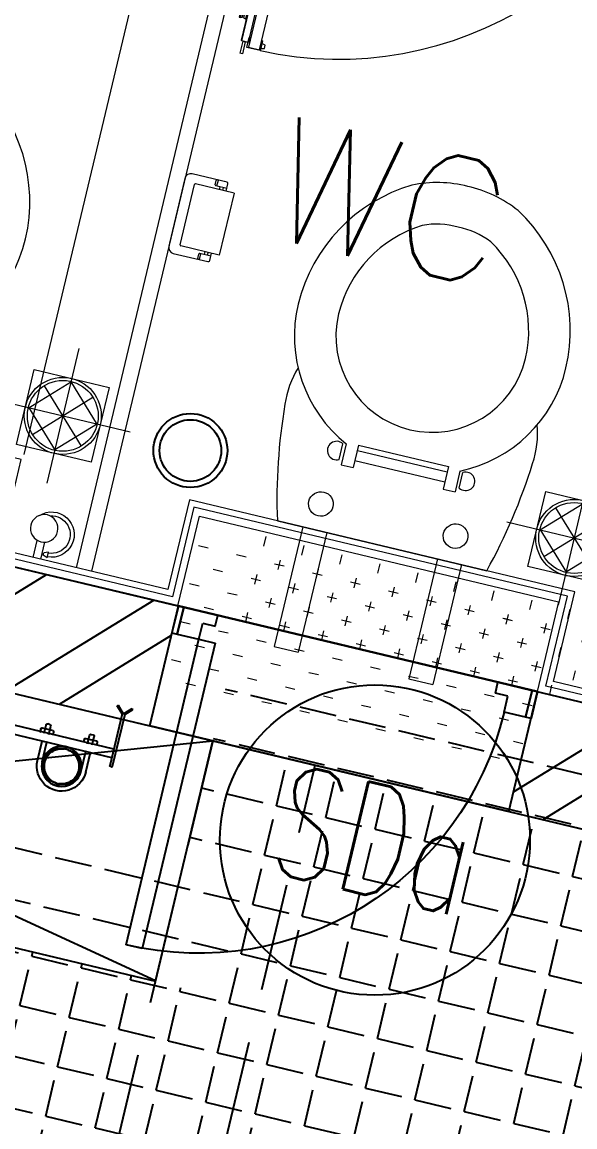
# Model space of a CAD drawing. Header units: millimetres. Extents: x 783817721 to 783927949, y 1443754877 to 1443839643.
# Drawn here: x 783902558 to 783903457, y 1443794272 to 1443796067 of the extents above; entities that cross this region are included whole.
import ezdxf
from ezdxf.enums import TextEntityAlignment as Align

# ---------------------------------------------------------------- set-up
doc = ezdxf.new("R2010")
doc.units = ezdxf.units.MM
doc.header["$LTSCALE"] = 700
for name, pattern in [('( Hidden )', [0.375, 0.25, -0.125]), ('CENTER2', [28.575000000000003, 19.05, -3.175, 3.175, -3.175]), ('HIDDEN', [9.524999999999999, 6.35, -3.175]), ('HIDDEN2', [0.1875, 0.125, -0.0625])]:
    doc.linetypes.add(name, pattern=pattern)
doc.layers.get('0').update_dxf_attribs({"linetype": 'CONTINUOUS'})
for name, color, linetype in [('A-BEAM', 8, 'HIDDEN2'), ('A-COL', 31, 'CONTINUOUS'), ('A-CUTO-ABOVE', 8, 'HIDDEN'), ('A-HATCH', 8, 'CONTINUOUS'), ('A-SERVICE', 254, 'HIDDEN'), ('A-SILL', 2, 'CONTINUOUS'), ('A-SILL-XXX', 2, 'CONTINUOUS'), ('A-sunk', 250, 'CONTINUOUS'), ('A-TAG-DOOR', 2, 'CONTINUOUS'), ('A-TILE DROP', 8, 'CONTINUOUS'), ('A-Title', 2, 'CONTINUOUS'), ('A-WALL-XXX', 7, 'CONTINUOUS'), ('N-DOOR', 10, 'CONTINUOUS'), ('N-FIT', 9, 'CONTINUOUS'), ('PL-CLAMP', 31, 'CONTINUOUS')]:
    doc.layers.add(name, color=color, linetype=linetype)
doc.layers.add('A-GRID', color=31, linetype='CENTER2', lineweight=5)
doc.layers.add('A-INT-FIXTURE', color=250, linetype='CONTINUOUS', lineweight=9)
doc.styles.add('ROMANS', font='romans.shx')

# ---------------------------------------------------------------- blocks, each defined once
blk = doc.blocks.new('B8-AR-2000$0$HEALTH FAU P 1')
for p, q in [((0, 0), (0, 28.38904564197765)), ((12.69999999995343, 0), (12.69999999995343, 28.38904564197765)), ((22.2275324047514, 13.93403204795504), (14.81600070018612, 11.29902724169005)), ((14.81600070018612, 7.097202625189311), (14.81600070018612, 11.29902724169005)), ((22.2275324047514, 4.462197818924324), (14.81600070018612, 7.097202625189311)), ((22.2275324047514, 4.462197818924324), (22.2275324047514, 13.93403204795504))]:
    blk.add_line(p, q)
at = {"extrusion": (0, 0, -1)}
for centre, major_axis, ratio, start_param, end_param in [((6.349999999976716, 49.90918335852165), (15.8656677662643, 15.8656677662643), 0.9999999999997597, 3.926990816987361, 10.21017612416694), ((20.34574648247508, 42.90917936847107), (-26.04532086802537, 26.04532086802537), 0.9999999999995175, 6.27066274381938, 10.15906509699235), ((20.34574648247508, 42.90917936847107), (-21.55519280749815, 21.55519280749815), 0.9999999999997758, 0.4695714506295328, 3.865220544000678)]:
    blk.add_ellipse(centre, major_axis=major_axis, ratio=ratio, start_param=start_param, end_param=end_param, dxfattribs=at)
blk = doc.blocks.new('EWC 2')
for p, q in [((-0.0003062749880841, 175.0000837584551), (0.0009062749880896, -175.0000837584061)), ((-0.0001590365569848, 132.4999999991996), (-200.000159036557, 132.4993937245017)), ((-200.000159036557, 132.4993937245017), (-200.0000204594832, 92.49939372473456)), ((-2.04594831772e-05, 92.49999999943249), (-200.0000204594832, 92.49939372473456)), ((147.418668561826, 95.000510721773), (112.4996708794497, 95.00038974745256)), ((112.4996708794497, 95.00038974745256), (112.4997401679866, 75.00038974756899)), ((120.2653358827883, 100.2500685871782), (146.2017377619413, 100.2501584419369)), ((149.9997401679866, 75.00051966357566), (112.4997401679866, 75.00038974756899)), ((124.5247435141354, 75.00043140731573), (124.5252631781623, -74.99956859178205)), ((141.0085677036477, 75.000488514328), (141.009087367689, -74.99951148476978)), ((149.9997401679866, 75.00051966357566), (150.0002598320134, -74.99948033552212)), ((150.0002598320134, -74.99948033552212), (112.5002598320134, -74.9996102515288)), ((112.5002598320134, -74.9996102515288), (112.5003291205503, -94.99961025141235)), ((0.0006204594831829, -92.49999999943249), (-199.9993795405168, -92.50060627413038)), ((-199.9993795405168, -92.50060627413038), (-199.999240963443, -132.5006062738975)), ((147.4193268029266, -94.99948927709197), (112.5003291205503, -94.99961025141235)), ((120.2660304979581, -100.2492352838599), (146.2024323771111, -100.2491454291012)), ((0.0007590365569905, -132.4999999991996), (-199.999240963443, -132.5006062738975))]:
    blk.add_line(p, q)
for centre, major_axis, ratio, start_param, end_param in [((349.9999999999708, 0.0012125493812645), (223.7499982217596, 0.02822001601382641), 0.9999999999940067, 1.569950856247431, 2.702970937519568), ((348.5653083877914, -43.65291758654352), (267.4083194749343, -0.5240368236592908), 0.9999999999940166, 0.5196769025226043, 1.566788912695956), ((247.1667612637392, -710.273605546201), (919.122388601868, -3.885747080667939), 0.9999999999943672, 1.640774174495799, 1.847289609812001), ((201.7434949504314, 57.30753662680214), (106.2854850310066, -106.2854850310066), 0.9999999999995539, 2.033551095230845, 2.455928543497696), ((349.9999999997308, 0.0012125493812645), (113.2552899699446, -107.6443300730158), 0.9999999998812673, 2.331194314084761, 5.472004177913206), ((348.5653083877987, -43.65291758657263), (199.906443114038, 0.9774928439277918), 0.9999999999940432, 0.5242974367139746, 1.55903845524096), ((42.80542047708879, 112.5001482969237), (14.1421356237829, 14.1421356237829), 0.9999999999988349, -0.7853946989711857, 5.4977906082084), ((133.2335107065228, 107.7884000831545), (10.60660171783259, 10.60660171783259), 0.9999999999997942, -1.311943292146727, 2.882746547794472), ((418.6296980171173, 9.744947520040972), (-61.01197028886268, 180.4606319963003), 0.9466445239575144, 4.351186336959167, 4.832374696135421), ((418.6296980171245, 9.744947520070076), (-35.8299443303299, 114.2030516416982), 0.9430540716306229, 4.342807645496122, 4.835174699858091), ((418.6297655283852, -9.7420468958881), (61.0105029442611, 180.4604130052969), 0.9466479392239276, 4.592402835895807, 5.073570867042794), ((418.6297655283924, -9.7420468958881), (35.82869504975697, 114.2018401050401), 0.9430663098829936, 4.589601683455149, 5.081943754183982), ((348.5650059147447, 43.65533274355397), (199.9053483197305, 1.180340603060181), 0.9999999999940726, -1.569825667739491, -0.5350846492127428), ((348.5650059147374, 43.65533274352489), (267.40740206461, 0.8747914394098621), 0.9999999999940501, -1.568093667666396, -0.5209816574932074), ((42.80619997312895, -112.4998517017375), (14.1421356237829, 14.1421356237829), 0.9999999999988349, -0.7853946989711857, 5.4977906082084), ((133.2342575533767, -107.7874769250484), (10.60660171782754, -10.60660171782754), 0.9999999999997232, 3.400445688240003, 7.595135528177604), ((349.9999999999708, 0.0012125493812645), (223.7358957197013, -2.512263343571392), 0.9999999999939564, 3.591323404061699, 4.724343485334036), ((247.1618398759166, 710.2753181114531), (649.9234817478236, 649.9234817478236), 0.9999999999997438, 3.654732108649438, 3.861247543966752), ((201.743892021128, -57.30613877427825), (106.2854850310215, 106.2854850310215), 0.999999999999474, 3.827263692535608, 4.249641140802451)]:
    blk.add_ellipse(centre, major_axis=major_axis, ratio=ratio, start_param=start_param, end_param=end_param)
blk = doc.blocks.new('TPH 1 P')
for p, q in [((54.08000094297849, 0.0002394931115077), (-54.08000094297849, -0.0002394931115077)), ((-68.82904856504858, -9.833032253624763), (-68.82879247481281, -67.66083062279074)), ((-54.08000094297849, -0.0002394931115077), (-58.99636466504118, -0.0002612652214111)), ((-52.85083218129687, -17.57530444472365), (47.93462412151171, -17.57485811658705)), ((63.91303079444447, -68.28637623668043), (63.9127719313785, -9.832444406862463)), ((-54.07963218413164, -83.2697650886447), (-54.07991766879961, -18.8044008182668)), ((49.16400597975195, -83.26930787445315), (49.16372049506939, -18.80394360413345)), ((-68.82885506959967, -53.5262849218169), (-58.99612762540157, -53.5262413775971)), ((-67.59977774663814, -50.45355215251482), (-60.22523216350048, -50.45351949434995)), ((-58.99605414455976, -70.11896893966048), (-58.99613578994276, -51.68260498183816)), ((54.08031146346371, -70.11846818130732), (54.08022981808068, -51.68210422348501)), ((54.08023798262188, -53.52574061924395), (63.91296542681999, -53.52569707502414)), ((55.30931530558341, -50.45300784994186), (62.68386088872109, -50.452975191777)), ((63.91303079444091, -68.28637623668432), (63.91295726227879, -51.68206067926518)), ((-66.37059972769742, -70.11900159782533), (-54.07969042248254, -70.11894716755057)), ((-54.0797388112241, -59.19227457671229), (-58.99610253330133, -59.19229634882221)), ((-54.07971551459734, -64.45289219632548), (-58.99607923666002, -64.45291396843538)), ((49.16389935265947, -59.19181736257892), (54.08026307472215, -59.19179559046903)), ((49.16392264928624, -64.45243498219213), (54.0802863713489, -64.45241321008221)), ((49.16394774138648, -70.11848995341721), (61.45485704659328, -70.11843552314247)), ((49.16400597975195, -83.26930787445315), (-54.07963218413164, -83.2697650886447))]:
    blk.add_line(p, q)
for centre, radius, start, end in [((54.08004448718061, -9.83248795106715), 9.832727444275072, 0.0002537341905495, 90.00025373419057), ((-58.99632112083594, -9.8329887094049), 9.832727444275072, 90.00025373419057, 180.0002537341905), ((-52.85082673826938, -18.80439537521016), 1.229090930534384, 90.00025373419057, 180.0002537341905), ((47.93462956453917, -18.80394904713179), 1.229090930534384, 0.0002537341905495, 90.00025373419057), ((-67.59977230361066, -51.6826430830013), 1.229090930534384, 90.00025373419057, 180.0002537341905), ((-60.225226720473, -51.68261042483648), 1.229090930534384, 0.0002537341905495, 90.00025373419057), ((55.30932074861089, -51.68209878042839), 1.229090930534384, 90.00025373419057, 180.0002537341905), ((62.68386633174856, -51.68206612226353), 1.229090930534384, 0.0002537341905495, 90.00025373419057), ((-66.37061061375239, -67.66081973673573), 2.458181861068768, 180.0002537341905, 270.0002537341906), ((61.45484616053835, -67.6602536620978), 2.458181861068768, 270.0002537341906, 0.0002537341905495)]:
    blk.add_arc(centre, radius, start, end)
blk = doc.blocks.new('bia')
at = {"layer": 'N-FIT'}
for radius in [60.0760000024455, 50.0760000024455]:
    blk.add_circle((-13644341.22740025, -3898555.232979853, -1.11760232471e-05), radius, dxfattribs=at)
blk = doc.blocks.new('T-DOOR')
for p, q in [((15.62951093912124, 751.8341574668884), (14.16014873981476, 753.3035955429077)), ((15.62890392541885, 682.7063477039337), (15.62951093912124, 751.8341574668884)), ((21.50492638349533, 706.2904205322266), (17.11766242980957, 707.7596814632415)), ((27.38110065460205, 707.7593402862548), (24.44337409734726, 706.2904200553894)), ((14.15850394964218, 679.8459477424622), (15.62890392541885, 682.7063477039337)), ((17.09752094745636, 690.1299450397491), (21.50492608547211, 693.0683166980742)), ((24.45928508043289, 693.0680127143859), (27.38110053539276, 690.1296417713165)), ((6.807166755199432, 347.1733775138855), (5.337804615497589, 348.6428155899048)), ((6.807166874408722, 301.5519354343414), (6.807166755199432, 347.1733775138855)), ((37.85666352510452, 331.0127501487732), (37.85635834932327, 316.3202040195465)), ((5.33676677942276, 298.6915349960327), (6.807166874408722, 301.5519354343414)), ((-750.9999997019768, 24.99999952316284), (-750.9999997019768, -7.152557373e-07)), ((-5.96046448e-08, 25), (1.192092896e-07, 0))]:
    blk.add_line(p, q)
at = {"color": 8}
blk.add_line((-749.9999997019768, -1), (-0.9999998211860656, -1.000000953674316), dxfattribs=at)
for points in [[(-25.32482266426086, 743.0199780464172), (-26.79397070407868, 743.0200159549713), (-26.79343956708908, 763.5880870819092), (0.9383352994918824, 763.5877192020416), (0.9378041625022888, 743.0196487903595), (-2.000491559505462, 743.0197243690491), (-1.999999642372131, 762.0680537223815), (-25.32433080673218, 762.0683069229126)], [(-2, 762.0683069229126), (-25.32433068752289, 762.0683069229126), (-25.3243305683136, 26.99999952316284), (-1.99999988079071, 26.99999928474426)], [(6.815306305885314, 778.2790467739105), (11.22210502624511, 778.279046535492), (11.22210502624511, 753.303418636322), (6.815306305885314, 753.303418636322)], [(-26.7935534119606, 759.180643081665), (-34.1393306851387, 757.7116844654083), (-34.13952034711838, 750.3659455776213), (-26.79381877183914, 748.8966076374054)], [(0.9374366998672484, 753.3036839962006), (14.15911096334457, 753.3035957813263), (14.15850394964218, 679.8459477424622), (0.936829686164856, 679.8460359573363)], [(17.09752112627029, 707.7596814632415), (15.62791723012924, 707.7596817016602), (15.62791728973389, 690.1299452781677), (17.09752106666565, 690.1299450397491)], [(24.44288074970245, 693.0680127143859), (21.5049262046814, 693.0680129528046), (21.5049262046814, 706.290420293808), (24.44288074970245, 706.290420293808)], [(30.31985157728195, 707.7593405246735), (27.38110059499741, 707.7593405246735), (27.38110053539276, 690.1296417713165), (30.31985151767731, 690.1296417713165)], [(-2.008485615253448, 348.6427521705627), (5.33676677942276, 348.6428158283234), (5.33676677942276, 298.6915349960327), (-2.008485615253448, 298.6914715766907)], [(48.14061760902404, 316.3202040195465), (6.806749463081359, 316.3202042579651), (6.806749463081359, 331.0127501487732), (48.14061766862869, 331.0127501487732)]]:
    blk.add_lwpolyline(points, close=True)
for points in [[(-2.000000059604644, 52.75104165077209), (-0.9999999403953552, 52.75104141235352), (-1.000000059604644, 25.99999928474427), (-26.3243305683136, 25.9999988079071), (-26.32433050870896, 52.75104045867919), (-25.3243305683136, 52.75104093551636), (-25.32433068752289, 26.99999880790711), (-1.99999988079071, 26.99999928474426), (-2.000000059604644, 52.75104141235352)], [(-776.7510416507721, 0), (-776.7510416507721, -1), (-749.9999996423721, -0.9999997615814208), (-749.9999996423721, 25.99999928474427), (-776.7510415315628, 25.99999904632568), (-776.7510415911674, 24.99999928474426), (-750.9999997019768, 24.99999952316284), (-750.9999997019768, 0), (-776.7510415315628, 2.384185791e-07)], [(25.75104212760925, 4.768371582e-07), (25.75104200839997, -0.9999995231628416), (-0.9999998211860656, -0.9999995231628416), (-1, 25.99999952316284), (25.75104188919068, 25.99999952316284), (25.75104194879532, 24.99999976158142), (0, 24.99999976158142), (1.192092896e-07, 4.768371582e-07), (25.75104200839997, 4.768371582e-07)]]:
    blk.add_lwpolyline(points)
for radius in [10.12499965708017, 9.124999657080172]:
    blk.add_circle((-11.12499964237213, 15.87499976158142), radius)
blk.add_arc((-14.54024678468704, 28.44103002548218), 735.2491660637323, 90.95489770892227, 180.190221112596, dxfattribs=at)
blk = doc.blocks.new('FLR TRAP 5')
for p, q in [((-1.45448e-11, 112.5000000000145), (-1.45448e-11, -112.4999999999854)), ((-62.50000000001454, 62.50000000001454), (62.49999999998546, 62.50000000001454)), ((-62.50000000001454, -62.49999999998546), (-62.50000000001454, 62.50000000001454)), ((1.007608666419407, 57.57615116132364), (-57.57615116129453, -1.0076086663612)), ((-1.007608666332082, 57.57615116132364), (57.57615116132365, -1.0076086663612)), ((62.49999999998546, 62.50000000001454), (62.49999999998546, -62.49999999998546)), ((40.71872086507211, 40.71872086507209), (-40.71872086510119, -40.718720865043)), ((-40.71872086510119, 40.71872086507209), (40.71872086507211, -40.718720865043)), ((112.4999999999854, 1.45448e-11), (-112.5000000000145, -1.4559e-11)), ((-57.57615116129453, 1.007608666419393), (1.007608666419407, -57.57615116129455)), ((57.57615116132365, 1.007608666419393), (-1.007608666332082, -57.57615116129455)), ((62.49999999998546, -62.49999999998546), (-62.50000000001454, -62.49999999998546))]:
    blk.add_line(p, q)
for radius in [62.58496728986274, 57.58496728986274]:
    blk.add_circle((-1.45448e-11, 1.45448e-11), radius)
blk = doc.blocks.new('125')
at = {"layer": 'A-INT-FIXTURE'}
h = blk.add_hatch(dxfattribs=at)
h.set_pattern_fill('CROSS', color=256, scale=4.999999999999986, angle=13.41739695793953)
h.set_pattern_definition([(0, (142406.3399280906, -28910.89750981331), (31.74999999999995, 31.74999999999999), [15.87499999999998, -47.62499999999988]), (90, (142414.2774293423, -28918.83501124382), (-31.74999999999999, 31.74999999999995), [15.87499999999998, -47.62499999999988])])
h.paths.add_polyline_path([(345715.2119778395, -3426.243275165558), (346315.2119771838, -3426.243268728256), (346315.211977005, -3576.243307590485), (345715.2119753957, -3576.243313550949)])
for points in [[(346628.2126318216, -3564.244052648544), (346327.2143555284, -3564.243168830872), (346327.2119779587, -3414.243149518967), (345703.2119771242, -3414.243160963058), (345703.214358747, -3564.243700504303), (345402.212665081, -3564.243844985962), (345402.2126640081, -3414.243347644806), (344778.2126637697, -3414.243347406387), (344778.212665379, -3564.24335026741), (344499.4200251102, -3564.243198394775), (344499.4200237393, -3414.243198394775), (343875.4200239182, -3414.243199110031), (343875.4200246334, -3564.24319934845), (343727.2138396502, -3564.24320101738), (343727.2138339877, -1764.243760347366), (343503.2138341069, -1764.243761062622), (343503.2138382196, -3064.241364717484)], [(346618.2126327157, -3554.244036197662), (346337.2141974568, -3554.243186712265), (346337.2118203044, -3404.243150949478), (345693.2118192911, -3404.24316239357), (345693.214199543, -3554.243697881699), (345412.2126654387, -3554.24384522438), (345412.2126641273, -3404.243347406387), (344768.212664485, -3404.243349313736), (344768.2126638293, -3554.243348360062), (344509.420024693, -3554.243196964264), (344509.4200241566, -3404.243198156357), (343865.420024097, -3404.243201255798), (343865.4200248718, -3554.243199825287), (343737.2138385177, -3554.243199586868), (343737.2138345838, -1754.243761062622), (343493.2138348222, -1754.243758916855), (343493.2138375044, -3054.241365671158)], [(345540.213829577, -3554.243340730667), (345540.2137625813, -2051.243332862854)], [(345565.2137631178, -2051.243332147598), (345565.213829577, -3554.243340015411)]]:
    blk.add_lwpolyline(points, dxfattribs=at)
blk.add_lwpolyline([(345715.2119778395, -3426.243275165558), (346315.2119771838, -3426.243268728256), (346315.211977005, -3576.243307590485), (345715.2119753957, -3576.243313550949)], close=True, dxfattribs=at)
at = {"layer": 'A-INT-FIXTURE', "xscale": 0.8010680920605223, "yscale": 0.8010680920605223, "zscale": 0.8010680920605223, "rotation": 180.0000029522012}
blk.add_blockref('T-DOOR', (345614.4126933217, -2056.216630220413), dxfattribs=at)
at = {"layer": 'A-INT-FIXTURE'}
for name, p, rotation in [('EWC 2', (345112.2138633132, -3404.243795871735), 89.99999933100985), ('EWC 2', (346015.2126467824, -3404.243568897247), 89.99999933100985), ('FLR TRAP 5', (345461.4656820297, -3319.520944356918, -2.410666812856571e-05), 90.00000050817812), ('FLR TRAP 5', (346315.9607806206, -3319.52094244957, -2.410666812856571e-05), 90.00000050817812), ('bia', (-3552879.091861188, 13641015.06549621, 1.117602324707929e-05), 90.0000006153851), ('B8-AR-2000$0$HEALTH FAU P 1', (345468.1115345359, -3554.243328332901), 0.0003576678417911068)]:
    blk.add_blockref(name, p, dxfattribs=dict(at, rotation=rotation))
at = {"layer": 'A-INT-FIXTURE', "extrusion": (1.925920393495632e-33, 0, -1), "xscale": -1.000000000000002, "zscale": -1.000000000000002, "rotation": 269.9983215269958}
blk.add_blockref('TPH 1 P', (-345565.0064933896, -2952.243281602859), dxfattribs=at)
at = {"layer": 'A-TILE DROP', "insert": (346135.4202472568, -2958.960567951202), "char_height": 200.0000000000002, "attachment_point": 9, "rotation": 5.1296919395442596e-08, "style": 'ROMANS'}
blk.add_mtext_dynamic_manual_height_columns('\\pxqc;WC', width=473.7160888731203, gutter_width=12.50000000000002, heights=[0], dxfattribs=at)
blk = doc.blocks.new('col-2 -15')
at = {"layer": 'A-GRID', "color": 1, "ltscale": 0.1}
blk.add_line((75900.0000012517, -5272.462530374527), (75900.00000095367, 48139.09729981422), dxfattribs=at)
blk = doc.blocks.new('1000 SINGLE 1')
for p, q in [((120, 925), (75.00000000000007, 925)), ((75.00000000000007, 925), (75, 75)), ((120, 74.99999999999999), (120, 925)), ((15, -9e-16), (15, 75)), ((15, 75), (75, 75)), ((75, 75), (75, 30)), ((75, 75), (120, 74.99999999999999)), ((985, 74.99999999999993), (925, 74.99999999999993)), ((925, 74.99999999999993), (925, 29.99999999999995)), ((985, -6.03e-14), (985, 74.99999999999993)), ((75, 30), (110, 30)), ((110, 30), (110, -6.7e-15)), ((925, 29.99999999999995), (890, 29.99999999999995)), ((890, 29.99999999999995), (890, -5.45e-14)), ((110, -6.7e-15), (15, -9e-16)), ((890, -5.45e-14), (985, -6.03e-14))]:
    blk.add_line(p, q)
at = {"color": 8}
for p, q in [((0, 0), (4.6e-15, 75)), ((4.6e-15, 75), (15, 75)), ((15, 75), (15, -9e-16)), ((1000, 74.99999999999993), (985, 74.99999999999993)), ((985, 74.99999999999993), (985, -6.03e-14)), ((1000, -6.12e-14), (1000, 74.99999999999993)), ((15, -9e-16), (0, 0)), ((985, -6.03e-14), (1000, -6.12e-14))]:
    blk.add_line(p, q, dxfattribs=at)
blk.add_arc((75, 75), 850, 0, 90, dxfattribs=at)
blk = doc.blocks.new('TAG-DOOR-WINOW')
blk.add_circle((0, 0), 2.8)
at = {"style": 'ROMANS', "width": 0.7}
blk.add_attdef('DW', text='', height=2, dxfattribs=at).set_placement((0, 0), align=Align.MIDDLE_CENTER)
blk = doc.blocks.new('A$C3916e927')
at = {"layer": 'A-sunk', "linetype": 'ByBlock'}
h = blk.add_hatch(dxfattribs=at)
h.set_pattern_fill('ANGLE', color=256, scale=299.9999999999999, angle=13.41739708688855)
h.set_pattern_definition([(359.9999999999999, (-43469.04059976339, -21150.0005364418), (5.684341886080801e-14, 82.49999999999999), [59.99999999999998, -22.49999999999999]), (90, (-43469.04059976339, -21150.0005364418), (-82.49999999999999, 5.684341886080801e-14), [59.99999999999999, -22.5])])
edge = h.paths.add_edge_path()
edge.add_line((-1184.886869132519, 1200.005502700806), (-1184.886868996517, 898.2940765724055))
edge.add_line((-1184.886869013309, 898.2940764427185), (-614.9028480883862, 898.2941855212756))
edge.add_line((-614.9028480052948, 898.2941854000092), (-614.9028480308189, 1199.999994888739))
edge.add_line((-614.9028480052948, 1199.999995231628), (-9.151161066256464e-06, 1200.000005011961))
edge.add_line((-9.059906005859375e-06, 1200.00000500679), (2.386514097452164e-09, 2.292472345288843e-07))
edge.add_line((0, 0), (-759.6809541197581, -1.918381826726545e-06))
edge.add_line((-759.6809540390968, -1.668930053710938e-06), (-759.6809540794202, 300.2588286621254))
edge.add_line((-759.6809540987015, 300.2588286399841), (-3769.197328190174, 300.257354351438))
edge.add_line((-3769.197328269482, 300.2573540210724), (-3769.197656512646, 798.280943388042))
edge.add_line((-3769.197656452656, 798.2809431552887), (-2619.207549564235, 798.2809833760771))
edge.add_line((-2619.207549571991, 798.2809834480286), (-2619.207551835527, 1199.999980381097))
edge.add_line((-2619.207551956177, 1199.999980688095), (-1184.886869209455, 1200.005502805714))
at = {"layer": 'A-BEAM', "linetype": '( Hidden )'}
for p, q in [((-2619.207563400269, 1200.005469799042), (-2619.207532346249, 300.2579176425934)), ((-2447.93777102232, 300.2580010890961), (-2447.937802016735, 1200.005469560623))]:
    blk.add_line(p, q, dxfattribs=at)
at = {"layer": 'A-CUTO-ABOVE', "linetype": 'ByBlock'}
for p, q in [((-2619.207549631596, 799.0614550113678), (-4624.999962568283, 1200.005502462387)), ((-3769.197656393051, 798.2809429168701), (-2619.207563281059, 1200.005469322205))]:
    blk.add_line(p, q, dxfattribs=at)
blk = doc.blocks.new('A$C728626f5')
at = {"layer": 'A-SILL-XXX'}
blk.add_lwpolyline([(-1214.886869251728, 1200.005503177643), (-1214.886868953705, 1200.005503177643), (-1214.886868774891, 898.2940769195557), (-614.9028478860855, 898.2941854000092), (-614.9028478860855, 1199.999995231628), (-9.000301361083984e-06, 1200.000005245209), (0, 0), (-759.6809539794922, -1.430511474609375e-06), (-759.6809541583061, 300.2588286399841), (-3769.197328150272, 300.2573540210724), (-3769.197656393051, 798.2809433937073), (-2619.207549571991, 798.2809836864471), (-2619.207551896572, 1199.999980926514), (-1214.886868953705, 1200.005503177643)], dxfattribs=at)
blk = doc.blocks.new('*U452')
at = {"color": 250, "linetype": 'Continuous'}
for p, q in [((-21.65063509414529, 12.5), (-20.0252404226787, 14.82130416022426)), ((-20.0252404226787, 14.82130416022426), (-19.15111107750878, 16.06969024216348)), ((-19.15111107750878, 16.06969024216348), (-17.66442231950698, 17.55637900016527)), ((-16.25819617838884, 14.82130416022426), (-18.01116370929047, 12.5)), ((-17.66442231950698, 17.55637900016527), (-16.0696902416978, 19.15111107797444)), ((-14.88878188071935, 16.06969024216348), (-16.25819617838884, 14.82130416022426)), ((-16.0696902416978, 19.15111107797444), (-15.29494660894008, 19.69359240981138)), ((-15.29494660894008, 19.69359240981138), (-13.20046510172812, 21.16016414980203)), ((-13.25796199987798, 17.55637900016527), (-14.88878188071935, 16.06969024216348)), ((-10.68238126020549, 19.15111107797444), (-13.25796199987798, 17.55637900016527)), ((-13.20046510172812, 21.16016414980203), (-12.49999999953433, 21.65063509461096)), ((-12.49999999953433, 21.65063509461096), (-11.95204248819774, 21.90615187849076)), ((-11.95204248819774, 21.90615187849076), (-8.550503582676045, 23.4923155196477)), ((-9.806243826618182, 19.69359240981138), (-10.68238126020549, 19.15111107797444)), ((-6.020585781120161, 21.16016414980203), (-9.806243826618182, 19.69359240981138)), ((-8.550503582676045, 23.4923155196477), (-4.341204441207588, 24.62019382530519)), ((-3.396797971211404, 21.65063509461096), (-6.020585781120161, 21.16016414980203)), ((-4.341204441207588, 24.62019382530519), (4.656675e-10, 25)), ((-2.029903907726982, 21.90615187849076), (-3.396797971211404, 21.65063509461096)), ((4.656675e-10, 25), (4.341204442138963, 24.62019382530519)), ((3.396797972142723, 21.65063509461096), (2.029903908658303, 21.90615187849076)), ((6.020585782051481, 21.16016414980203), (3.396797972142723, 21.65063509461096)), ((4.341204442138937, 24.62019382530519), (8.550503583607394, 23.4923155196477)), ((9.806243827549505, 19.69359240981138), (6.020585782051481, 21.16016414980203)), ((8.550503583607393, 23.4923155196477), (11.95204248912907, 21.90615187849076)), ((10.68238126113681, 19.15111107797444), (9.806243827549505, 19.69359240981138)), ((13.25796200080931, 17.55637900016527), (10.68238126113681, 19.15111107797444)), ((11.95204248912907, 21.90615187849076), (12.50000000046566, 21.65063509461096)), ((12.50000000046566, 21.65063509461096), (13.20046510265946, 21.16016414980203)), ((13.20046510265946, 21.16016414980203), (15.29494660987142, 19.69359240981138)), ((14.88878188165068, 16.06969024216348), (13.25796200080931, 17.55637900016527)), ((16.25819617932016, 14.82130416022426), (14.88878188165068, 16.06969024216348)), ((15.29494660987142, 19.69359240981138), (16.06969024262914, 19.15111107797444)), ((16.06969024262914, 19.15111107797444), (17.66442232043832, 17.55637900016527)), ((18.0111637102218, 12.5), (16.25819617932016, 14.82130416022426)), ((17.66442232043832, 17.55637900016527), (19.15111107844011, 16.06969024216348)), ((19.15111107844011, 16.06969024216348), (20.02524042361004, 14.82130416022426)), ((20.02524042361004, 14.82130416022426), (21.65063509507664, 12.5)), ((-24.99999999953434, -2.7e-15), (-24.64632800531362, 4.042489391964545)), ((-24.64632800531362, 4.042489391964545), (-24.62019382483952, 4.341204441673256)), ((-24.62019382483953, 4.341204441673256), (-23.65393896916322, 7.947316656117362)), ((-23.65393896916322, 7.947316656117362), (-23.49231551918203, 8.550503583141717)), ((-23.49231551918203, 8.550503583141717), (-22.07893514200895, 11.58150758330182)), ((-22.07893514200895, 11.58150758330182), (-21.65063509414529, 12.5)), ((-21.62540819258018, 4.042489391964545), (-21.99999999953433, -2.7e-15)), ((-21.54041643314533, 4.341204441673256), (-21.62540819258018, 4.042489391964545)), ((-20.51438904643017, 7.947316656117362), (-21.54041643314533, 4.341204441673256)), ((-20.21403764498838, 8.550503583141717), (-20.51438904643017, 7.947316656117362)), ((-18.70477698558585, 11.58150758330182), (-20.21403764498838, 8.550503583141717)), ((-18.01116370929047, 12.5), (-18.70477698558585, 11.58150758330182)), ((18.70477698651718, 11.58150758330182), (18.0111637102218, 12.5)), ((20.21403764591971, 8.550503583141717), (18.70477698651718, 11.58150758330182)), ((20.5143890473615, 7.947316656117362), (20.21403764591971, 8.550503583141717)), ((21.54041643407666, 4.341204441673256), (20.5143890473615, 7.947316656117362)), ((21.62540819351151, 4.042489391964545), (21.54041643407666, 4.341204441673256)), ((22.00000000046566, -2.7e-15), (21.62540819351151, 4.042489391964545)), ((21.65063509507664, 12.5), (22.07893514294028, 11.58150758330182)), ((22.07893514294028, 11.58150758330182), (23.49231552011337, 8.550503583141717)), ((23.49231552011337, 8.550503583141717), (23.65393897009456, 7.947316656117362)), ((23.65393897009456, 7.947316656117362), (24.62019382577086, 4.341204441673256)), ((24.62019382577086, 4.341204441673256), (24.64632800624496, 4.042489391964545)), ((24.64632800624496, 4.042489391964545), (25.00000000046566, -2.7e-15)), ((-24.64632800531364, -4.042489391964549), (-24.99999999953434, -2.7e-15)), ((-24.62019382483954, -4.341204441673265), (-24.64632800531364, -4.042489391964549)), ((-23.65393896916323, -7.947316656117367), (-24.62019382483954, -4.341204441673265)), ((-23.49231551918204, -8.550503583141722), (-23.65393896916323, -7.947316656117367)), ((-22.07893514200895, -11.58150758330183), (-23.49231551918204, -8.550503583141722)), ((-21.6506350941453, -12.5), (-22.07893514200895, -11.58150758330183)), ((-21.99999999953433, -2.7e-15), (-21.62540819258019, -4.042489391964549)), ((-20.02524042267872, -14.82130416022426), (-21.6506350941453, -12.5)), ((-21.62540819258019, -4.042489391964549), (-21.54041643314533, -4.341204441673265)), ((-21.54041643314533, -4.341204441673265), (-20.51438904643017, -7.947316656117367)), ((-20.51438904643017, -7.947316656117367), (-20.21403764498838, -8.550503583141722)), ((-20.21403764498838, -8.550503583141722), (-18.70477698558585, -11.58150758330183)), ((-18.70477698558585, -11.58150758330183), (-18.01116370929047, -12.5)), ((-18.01116370929047, -12.5), (-16.25819617838884, -14.82130416022426)), ((16.25819617932014, -14.82130416022426), (18.01116371022178, -12.5)), ((18.01116371022178, -12.5), (18.70477698651717, -11.58150758330183)), ((18.70477698651717, -11.58150758330183), (20.2140376459197, -8.550503583141722)), ((21.65063509507661, -12.5), (20.02524042361002, -14.82130416022426)), ((20.2140376459197, -8.550503583141722), (20.51438904736149, -7.947316656117367)), ((20.51438904736149, -7.947316656117367), (21.54041643407664, -4.341204441673265)), ((21.54041643407664, -4.341204441673265), (21.6254081935115, -4.042489391964549)), ((21.6254081935115, -4.042489391964549), (22.00000000046566, -2.7e-15)), ((22.07893514294026, -11.58150758330183), (21.65063509507661, -12.5)), ((23.49231552011335, -8.550503583141722), (22.07893514294026, -11.58150758330183)), ((23.65393897009453, -7.947316656117367), (23.49231552011335, -8.550503583141722)), ((24.62019382577084, -4.341204441673265), (23.65393897009453, -7.947316656117367)), ((24.64632800624494, -4.042489391964549), (24.62019382577084, -4.341204441673265)), ((25.00000000046566, -2.7e-15), (24.64632800624494, -4.042489391964549)), ((-19.15111107750879, -16.06969024216348), (-20.02524042267872, -14.82130416022426)), ((-17.664422319507, -17.55637900016527), (-19.15111107750879, -16.06969024216348)), ((-16.06969024169782, -19.15111107797444), (-17.664422319507, -17.55637900016527)), ((-16.25819617838884, -14.82130416022426), (-14.88878188071935, -16.06969024216348)), ((-15.29494660894011, -19.69359240981136), (-16.06969024169782, -19.15111107797444)), ((-13.20046510172814, -21.16016414980202), (-15.29494660894011, -19.69359240981136)), ((-14.88878188071935, -16.06969024216348), (-13.25796199987798, -17.55637900016527)), ((-13.25796199987798, -17.55637900016527), (-10.68238126020548, -19.15111107797444)), ((-12.49999999953434, -21.65063509461096), (-13.20046510172814, -21.16016414980202)), ((-11.95204248819776, -21.90615187849076), (-12.49999999953434, -21.65063509461096)), ((-8.550503582676061, -23.4923155196477), (-11.95204248819776, -21.90615187849076)), ((-10.68238126020548, -19.15111107797444), (-9.806243826618175, -19.69359240981136)), ((-9.806243826618175, -19.69359240981136), (-6.020585781120152, -21.16016414980202)), ((-4.341204441207601, -24.6201938253052), (-8.550503582676061, -23.4923155196477)), ((-6.020585781120152, -21.16016414980202), (-3.396797971211376, -21.65063509461096)), ((4.656551e-10, -25), (-4.341204441207601, -24.6201938253052)), ((-3.396797971211376, -21.65063509461096), (-2.029903907726974, -21.90615187849076)), ((4.341204442138871, -24.6201938253052), (4.656551e-10, -25)), ((2.02990390865831, -21.90615187849076), (3.396797972142703, -21.65063509461096)), ((3.396797972142703, -21.65063509461096), (6.020585782051473, -21.16016414980202)), ((8.550503583607357, -23.4923155196477), (4.341204442138899, -24.6201938253052)), ((6.020585782051481, -21.16016414980202), (9.806243827549501, -19.69359240981136)), ((11.95204248912907, -21.90615187849076), (8.550503583607362, -23.4923155196477)), ((9.806243827549501, -19.69359240981136), (10.6823812611368, -19.15111107797444)), ((10.6823812611368, -19.15111107797444), (13.25796200080929, -17.55637900016527)), ((12.50000000046565, -21.65063509461096), (11.95204248912907, -21.90615187849076)), ((13.20046510265945, -21.16016414980202), (12.50000000046565, -21.65063509461096)), ((15.29494660987141, -19.69359240981136), (13.20046510265945, -21.16016414980202)), ((13.2579620008093, -17.55637900016527), (14.88878188165067, -16.06969024216348)), ((14.88878188165067, -16.06969024216348), (16.25819617932014, -14.82130416022426)), ((16.06969024262912, -19.15111107797444), (15.29494660987141, -19.69359240981136)), ((17.6644223204383, -17.55637900016527), (16.06969024262912, -19.15111107797444)), ((19.15111107844009, -16.06969024216348), (17.6644223204383, -17.55637900016527)), ((20.02524042361002, -14.82130416022426), (19.15111107844009, -16.06969024216348))]:
    blk.add_line(p, q, dxfattribs=at)
at = {"color": 250, "linetype": 'Continuous', "extrusion": (0, 0, -1)}
for points in [[(20.0252404226787, 14.82130416022426), (18.01116370929047, 12.5), (21.65063509414529, 12.5)], [(19.15111107750878, 16.06969024216348), (16.25819617838884, 14.82130416022426), (20.0252404226787, 14.82130416022426)], [(20.0252404226787, 14.82130416022426), (16.25819617838884, 14.82130416022426), (18.01116370929047, 12.5)], [(17.66442231950698, 17.55637900016527), (14.88878188071935, 16.06969024216348), (19.15111107750878, 16.06969024216348)], [(19.15111107750878, 16.06969024216348), (14.88878188071935, 16.06969024216348), (16.25819617838884, 14.82130416022426)], [(16.0696902416978, 19.15111107797444), (13.25796199987798, 17.55637900016527), (17.66442231950698, 17.55637900016527)], [(17.66442231950698, 17.55637900016527), (13.25796199987798, 17.55637900016527), (14.88878188071935, 16.06969024216348)], [(15.29494660894008, 19.69359240981138), (10.68238126020549, 19.15111107797444), (16.0696902416978, 19.15111107797444)], [(16.0696902416978, 19.15111107797444), (10.68238126020549, 19.15111107797444), (13.25796199987798, 17.55637900016527)], [(13.20046510172812, 21.16016414980203), (9.806243826618182, 19.69359240981138), (15.29494660894008, 19.69359240981138)], [(15.29494660894008, 19.69359240981138), (9.806243826618182, 19.69359240981138), (10.68238126020549, 19.15111107797444)], [(12.49999999953433, 21.65063509461096), (6.020585781120161, 21.16016414980203), (13.20046510172812, 21.16016414980203)], [(13.20046510172812, 21.16016414980203), (6.020585781120161, 21.16016414980203), (9.806243826618182, 19.69359240981138)], [(11.95204248819774, 21.90615187849076), (3.396797971211404, 21.65063509461096), (12.49999999953433, 21.65063509461096)], [(12.49999999953433, 21.65063509461096), (3.396797971211404, 21.65063509461096), (6.020585781120161, 21.16016414980203)], [(8.550503582676045, 23.4923155196477), (-11.95204248912907, 21.90615187849076), (11.95204248819774, 21.90615187849076)], [(11.95204248819774, 21.90615187849076), (2.029903907726982, 21.90615187849076), (3.396797971211404, 21.65063509461096)], [(4.341204441207588, 24.62019382530519), (-8.550503583607394, 23.4923155196477), (8.550503582676045, 23.4923155196477)], [(8.550503582676045, 23.4923155196477), (-8.550503583607393, 23.4923155196477), (-11.95204248912907, 21.90615187849076)], [(-4.656675e-10, 25), (-4.341204442138963, 24.62019382530519), (4.341204441207588, 24.62019382530519)], [(4.341204441207588, 24.62019382530519), (-4.341204442138937, 24.62019382530519), (-8.550503583607394, 23.4923155196477)], [(-2.029903908658303, 21.90615187849076), (-12.50000000046566, 21.65063509461096), (-3.396797972142723, 21.65063509461096)], [(-2.029903908658303, 21.90615187849076), (-11.95204248912907, 21.90615187849076), (-12.50000000046566, 21.65063509461096)], [(-3.396797972142723, 21.65063509461096), (-13.20046510265946, 21.16016414980203), (-6.020585782051481, 21.16016414980203)], [(-3.396797972142723, 21.65063509461096), (-12.50000000046566, 21.65063509461096), (-13.20046510265946, 21.16016414980203)], [(-6.020585782051481, 21.16016414980203), (-15.29494660987142, 19.69359240981138), (-9.806243827549505, 19.69359240981138)], [(-6.020585782051481, 21.16016414980203), (-13.20046510265946, 21.16016414980203), (-15.29494660987142, 19.69359240981138)], [(-9.806243827549505, 19.69359240981138), (-16.06969024262914, 19.15111107797444), (-10.68238126113681, 19.15111107797444)], [(-9.806243827549505, 19.69359240981138), (-15.29494660987142, 19.69359240981138), (-16.06969024262914, 19.15111107797444)], [(-10.68238126113681, 19.15111107797444), (-17.66442232043832, 17.55637900016527), (-13.25796200080931, 17.55637900016527)], [(-10.68238126113681, 19.15111107797444), (-16.06969024262914, 19.15111107797444), (-17.66442232043832, 17.55637900016527)], [(-13.25796200080931, 17.55637900016527), (-19.15111107844011, 16.06969024216348), (-14.88878188165068, 16.06969024216348)], [(-13.25796200080931, 17.55637900016527), (-17.66442232043832, 17.55637900016527), (-19.15111107844011, 16.06969024216348)], [(-14.88878188165068, 16.06969024216348), (-20.02524042361004, 14.82130416022426), (-16.25819617932016, 14.82130416022426)], [(-14.88878188165068, 16.06969024216348), (-19.15111107844011, 16.06969024216348), (-20.02524042361004, 14.82130416022426)], [(-16.25819617932016, 14.82130416022426), (-21.65063509507664, 12.5), (-18.0111637102218, 12.5)], [(-16.25819617932016, 14.82130416022426), (-20.02524042361004, 14.82130416022426), (-21.65063509507664, 12.5)], [(24.64632800531362, 4.042489391964545), (21.99999999953433, -2.7e-15), (24.99999999953434, -2.7e-15)], [(24.62019382483952, 4.341204441673256), (21.62540819258018, 4.042489391964545), (24.64632800531362, 4.042489391964545)], [(24.64632800531362, 4.042489391964545), (21.62540819258018, 4.042489391964545), (21.99999999953433, -2.7e-15)], [(23.65393896916322, 7.947316656117362), (21.54041643314533, 4.341204441673256), (24.62019382483953, 4.341204441673256)], [(24.62019382483952, 4.341204441673256), (21.54041643314533, 4.341204441673256), (21.62540819258018, 4.042489391964545)], [(23.49231551918203, 8.550503583141717), (20.51438904643017, 7.947316656117362), (23.65393896916322, 7.947316656117362)], [(23.65393896916322, 7.947316656117362), (20.51438904643017, 7.947316656117362), (21.54041643314533, 4.341204441673256)], [(22.07893514200895, 11.58150758330182), (20.21403764498838, 8.550503583141717), (23.49231551918203, 8.550503583141717)], [(23.49231551918203, 8.550503583141717), (20.21403764498838, 8.550503583141717), (20.51438904643017, 7.947316656117362)], [(21.65063509414529, 12.5), (18.70477698558585, 11.58150758330182), (22.07893514200895, 11.58150758330182)], [(22.07893514200895, 11.58150758330182), (18.70477698558585, 11.58150758330182), (20.21403764498838, 8.550503583141717)], [(21.65063509414529, 12.5), (18.01116370929047, 12.5), (18.70477698558585, 11.58150758330182)], [(-18.0111637102218, 12.5), (-22.07893514294028, 11.58150758330182), (-18.70477698651718, 11.58150758330182)], [(-18.0111637102218, 12.5), (-21.65063509507664, 12.5), (-22.07893514294028, 11.58150758330182)], [(-18.70477698651718, 11.58150758330182), (-23.49231552011337, 8.550503583141717), (-20.21403764591971, 8.550503583141717)], [(-18.70477698651718, 11.58150758330182), (-22.07893514294028, 11.58150758330182), (-23.49231552011337, 8.550503583141717)], [(-20.21403764591971, 8.550503583141717), (-23.65393897009456, 7.947316656117362), (-20.5143890473615, 7.947316656117362)], [(-20.21403764591971, 8.550503583141717), (-23.49231552011337, 8.550503583141717), (-23.65393897009456, 7.947316656117362)], [(-20.5143890473615, 7.947316656117362), (-24.62019382577086, 4.341204441673256), (-21.54041643407666, 4.341204441673256)], [(-20.5143890473615, 7.947316656117362), (-23.65393897009456, 7.947316656117362), (-24.62019382577086, 4.341204441673256)], [(-21.54041643407666, 4.341204441673256), (-24.64632800624496, 4.042489391964545), (-21.62540819351151, 4.042489391964545)], [(-21.54041643407666, 4.341204441673256), (-24.62019382577086, 4.341204441673256), (-24.64632800624496, 4.042489391964545)], [(-21.62540819351151, 4.042489391964545), (-25.00000000046566, -2.7e-15), (-22.00000000046566, -2.7e-15)], [(-21.62540819351151, 4.042489391964545), (-24.64632800624496, 4.042489391964545), (-25.00000000046566, -2.7e-15)], [(24.99999999953434, -2.7e-15), (21.62540819258019, -4.042489391964549), (24.64632800531364, -4.042489391964549)], [(24.99999999953434, -2.7e-15), (21.99999999953433, -2.7e-15), (21.62540819258019, -4.042489391964549)], [(24.64632800531364, -4.042489391964549), (21.54041643314533, -4.341204441673265), (24.62019382483954, -4.341204441673265)], [(24.64632800531364, -4.042489391964549), (21.62540819258019, -4.042489391964549), (21.54041643314533, -4.341204441673265)], [(24.62019382483954, -4.341204441673265), (20.51438904643017, -7.947316656117367), (23.65393896916323, -7.947316656117367)], [(24.62019382483954, -4.341204441673265), (21.54041643314533, -4.341204441673265), (20.51438904643017, -7.947316656117367)], [(23.65393896916323, -7.947316656117367), (20.21403764498838, -8.550503583141722), (23.49231551918204, -8.550503583141722)], [(23.65393896916323, -7.947316656117367), (20.51438904643017, -7.947316656117367), (20.21403764498838, -8.550503583141722)], [(23.49231551918204, -8.550503583141722), (18.70477698558585, -11.58150758330183), (22.07893514200895, -11.58150758330183)], [(23.49231551918204, -8.550503583141722), (20.21403764498838, -8.550503583141722), (18.70477698558585, -11.58150758330183)], [(22.07893514200895, -11.58150758330183), (18.01116370929047, -12.5), (21.6506350941453, -12.5)], [(22.07893514200895, -11.58150758330183), (18.70477698558585, -11.58150758330183), (18.01116370929047, -12.5)], [(21.6506350941453, -12.5), (16.25819617838884, -14.82130416022426), (20.02524042267872, -14.82130416022426)], [(21.6506350941453, -12.5), (18.01116370929047, -12.5), (16.25819617838884, -14.82130416022426)], [(-18.01116371022178, -12.5), (-20.02524042361002, -14.82130416022426), (-16.25819617932014, -14.82130416022426)], [(-18.70477698651717, -11.58150758330183), (-21.65063509507661, -12.5), (-18.01116371022178, -12.5)], [(-18.01116371022178, -12.5), (-21.65063509507661, -12.5), (-20.02524042361002, -14.82130416022426)], [(-20.2140376459197, -8.550503583141722), (-22.07893514294026, -11.58150758330183), (-18.70477698651717, -11.58150758330183)], [(-18.70477698651717, -11.58150758330183), (-22.07893514294026, -11.58150758330183), (-21.65063509507661, -12.5)], [(-20.51438904736149, -7.947316656117367), (-23.49231552011335, -8.550503583141722), (-20.2140376459197, -8.550503583141722)], [(-20.2140376459197, -8.550503583141722), (-23.49231552011335, -8.550503583141722), (-22.07893514294026, -11.58150758330183)], [(-21.54041643407664, -4.341204441673265), (-23.65393897009453, -7.947316656117367), (-20.51438904736149, -7.947316656117367)], [(-20.51438904736149, -7.947316656117367), (-23.65393897009453, -7.947316656117367), (-23.49231552011335, -8.550503583141722)], [(-21.6254081935115, -4.042489391964549), (-24.62019382577084, -4.341204441673265), (-21.54041643407664, -4.341204441673265)], [(-21.54041643407664, -4.341204441673265), (-24.62019382577084, -4.341204441673265), (-23.65393897009453, -7.947316656117367)], [(-22.00000000046566, -2.7e-15), (-24.64632800624494, -4.042489391964549), (-21.6254081935115, -4.042489391964549)], [(-21.6254081935115, -4.042489391964549), (-24.64632800624494, -4.042489391964549), (-24.62019382577084, -4.341204441673265)], [(-22.00000000046566, -2.7e-15), (-25.00000000046566, -2.7e-15), (-24.64632800624494, -4.042489391964549)], [(20.02524042267872, -14.82130416022426), (14.88878188071935, -16.06969024216348), (19.15111107750879, -16.06969024216348)], [(20.02524042267872, -14.82130416022426), (16.25819617838884, -14.82130416022426), (14.88878188071935, -16.06969024216348)], [(19.15111107750879, -16.06969024216348), (13.25796199987798, -17.55637900016527), (17.664422319507, -17.55637900016527)], [(19.15111107750879, -16.06969024216348), (14.88878188071935, -16.06969024216348), (13.25796199987798, -17.55637900016527)], [(17.664422319507, -17.55637900016527), (10.68238126020548, -19.15111107797444), (16.06969024169782, -19.15111107797444)], [(17.664422319507, -17.55637900016527), (13.25796199987798, -17.55637900016527), (10.68238126020548, -19.15111107797444)], [(16.06969024169782, -19.15111107797444), (9.806243826618175, -19.69359240981136), (15.29494660894011, -19.69359240981136)], [(16.06969024169782, -19.15111107797444), (10.68238126020548, -19.15111107797444), (9.806243826618175, -19.69359240981136)], [(15.29494660894011, -19.69359240981136), (6.020585781120152, -21.16016414980202), (13.20046510172814, -21.16016414980202)], [(15.29494660894011, -19.69359240981136), (9.806243826618175, -19.69359240981136), (6.020585781120152, -21.16016414980202)], [(13.20046510172814, -21.16016414980202), (3.396797971211376, -21.65063509461096), (12.49999999953434, -21.65063509461096)], [(13.20046510172814, -21.16016414980202), (6.020585781120152, -21.16016414980202), (3.396797971211376, -21.65063509461096)], [(12.49999999953434, -21.65063509461096), (2.029903907726974, -21.90615187849076), (11.95204248819776, -21.90615187849076)], [(12.49999999953434, -21.65063509461096), (3.396797971211376, -21.65063509461096), (2.029903907726974, -21.90615187849076)], [(11.95204248819776, -21.90615187849076), (-8.550503583607362, -23.4923155196477), (8.550503582676061, -23.4923155196477)], [(11.95204248819776, -21.90615187849076), (-11.95204248912907, -21.90615187849076), (-8.550503583607362, -23.4923155196477)], [(8.550503582676061, -23.4923155196477), (-4.341204442138899, -24.6201938253052), (4.341204441207601, -24.6201938253052)], [(8.550503582676061, -23.4923155196477), (-8.550503583607357, -23.4923155196477), (-4.341204442138899, -24.6201938253052)], [(4.341204441207601, -24.6201938253052), (-4.341204442138871, -24.6201938253052), (-4.656551e-10, -25)], [(-3.396797972142703, -21.65063509461096), (-11.95204248912907, -21.90615187849076), (-2.02990390865831, -21.90615187849076)], [(-6.020585782051473, -21.16016414980202), (-12.50000000046565, -21.65063509461096), (-3.396797972142703, -21.65063509461096)], [(-3.396797972142703, -21.65063509461096), (-12.50000000046565, -21.65063509461096), (-11.95204248912907, -21.90615187849076)], [(-9.806243827549501, -19.69359240981136), (-13.20046510265945, -21.16016414980202), (-6.020585782051481, -21.16016414980202)], [(-6.020585782051473, -21.16016414980202), (-13.20046510265945, -21.16016414980202), (-12.50000000046565, -21.65063509461096)], [(-10.6823812611368, -19.15111107797444), (-15.29494660987141, -19.69359240981136), (-9.806243827549501, -19.69359240981136)], [(-9.806243827549501, -19.69359240981136), (-15.29494660987141, -19.69359240981136), (-13.20046510265945, -21.16016414980202)], [(-13.25796200080929, -17.55637900016527), (-16.06969024262912, -19.15111107797444), (-10.6823812611368, -19.15111107797444)], [(-10.6823812611368, -19.15111107797444), (-16.06969024262912, -19.15111107797444), (-15.29494660987141, -19.69359240981136)], [(-14.88878188165067, -16.06969024216348), (-17.6644223204383, -17.55637900016527), (-13.2579620008093, -17.55637900016527)], [(-13.25796200080929, -17.55637900016527), (-17.6644223204383, -17.55637900016527), (-16.06969024262912, -19.15111107797444)], [(-16.25819617932014, -14.82130416022426), (-19.15111107844009, -16.06969024216348), (-14.88878188165067, -16.06969024216348)], [(-14.88878188165067, -16.06969024216348), (-19.15111107844009, -16.06969024216348), (-17.6644223204383, -17.55637900016527)], [(-16.25819617932014, -14.82130416022426), (-20.02524042361002, -14.82130416022426), (-19.15111107844009, -16.06969024216348)]]:
    blk.add_solid(points, dxfattribs=at)
blk = doc.blocks.new('HWS')
at = {"linetype": 'ByBlock'}
for radius in [25, 22]:
    blk.add_circle((4.656613e-10, 0), radius, dxfattribs=at)
at = {"layer": 'PL-CLAMP', "linetype": 'Continuous'}
for p, q in [((-31.00000001539593, 34.99999994272366), (-31.00000001539593, 45.68196207418804)), ((-26.80000000595465, 47.48196208085572), (-29.2000000263215, 47.48196208085572)), ((-25.00000001688022, 34.99999994272366), (-25.00000001688022, 45.68196207418804)), ((25.00000001781155, 34.99999997473788), (25.00000001781155, 45.68196210618772)), ((26.80000000688597, 47.4819621128554), (29.20000002722373, 47.4819621128554)), ((31.00000001632725, 34.99999997473788), (31.00000001632725, 45.68196210618772)), ((-36.30854811004247, 39.19999996080878), (-36.30854811004247, 34.99999994272366)), ((-21.49145191130811, 40.99999996721453), (-34.50854812096805, 40.99999996721453)), ((-19.69145192220457, 39.19999996080878), (-19.69145192220457, 34.99999994272366)), ((19.6914519231359, 39.199999992823), (19.6914519231359, 34.99999997473788)), ((21.49145191223943, 40.99999999921418), (34.50854812189938, 40.99999999921418)), ((36.30854811097379, 39.199999992823), (36.30854811097379, 34.99999997473788)), ((-30.99999999953434, -2.91038e-11), (-30.99999999965076, 25.00000000090222)), ((-24.99999999953434, 0), (-24.99999999965075, 25.00000000093133)), ((25.00000000040746, 0), (25.00000000058208, 25.00000000093133)), ((31.00000000040746, -4.36557e-11), (31.00000000058208, 25.00000000088768))]:
    blk.add_line(p, q, dxfattribs=at)
for centre, radius, start, end in [((-29.20000002617598, 45.68196207444997), 1.80000000835396, 90, 180), ((-26.80000000580913, 45.68196207444997), 1.80000000835396, 0, 90), ((26.80000000674045, 45.68196210646418), 1.80000000835396, 90, 180), ((29.20000002710732, 45.68196210646418), 1.80000000835396, 0, 90), ((-34.50854812085163, 39.19999996080878), 1.80000000835396, 90, 180), ((-21.49145191116259, 39.19999996080878), 1.80000000835396, 0, 90), ((21.4914519120648, 39.199999992823), 1.80000000835396, 90, 180), ((34.50854812175385, 39.199999992823), 1.80000000835396, 0, 90), ((4.656613e-10, 4.656613e-10), 31.0000000000582, 180, 0)]:
    blk.add_arc(centre, radius, start, end, dxfattribs=at)
at = {"color": 250, "linetype": 'Continuous'}
blk.add_blockref('*U452', (0, 0), dxfattribs=at)
blk = doc.blocks.new('cl')
at = {"layer": 'PL-CLAMP'}
for p, q in [((128378.9999997007, 58456.62405022628), (128378.9999997013, 58543.51264921503, -2.37047933993e-05)), ((128379.9999997082, 58544.51264926224, -2.37047933992e-05), (128381.9999997015, 58544.51264926224, -2.37047933992e-05)), ((128382.9999997013, 58456.62405022628), (128382.9999997014, 58543.51264921503, -2.37047933993e-05))]:
    blk.add_line(p, q, dxfattribs=at)
at = {"layer": 'PL-CLAMP', "ltscale": 0.1}
for p, q in [((128378.9999997007, 58456.62405022628), (128368.1532216632, 58445.77727223308)), ((128380.9999996936, 58455.79562313885), (128369.5674352254, 58444.36305867067)), ((128380.9999996936, 58455.79562313885), (128392.5560246766, 58444.23959812638)), ((128382.9999997013, 58456.62405022628), (128393.9702382391, 58445.65381168878)), ((128369.5674352254, 58444.36305867067), (128368.1532216632, 58445.77727223308)), ((128393.9702382391, 58445.65381168878), (128392.5560246766, 58444.23959812638))]:
    blk.add_line(p, q, dxfattribs=at)
at = {"layer": 'PL-CLAMP'}
for centre, start, end in [((128379.9999997086, 58543.51264921487, -2.37047933992e-05), 90, 180), ((128381.9999997015, 58543.51264921487, -2.37047933992e-05), 0, 90)]:
    blk.add_arc(centre, 1, start, end, dxfattribs=at)
blk = doc.blocks.new('A$C7d5ec4e2')
at = {"layer": 'A-SERVICE'}
for p, q in [((4952.708278596387, -1850.363755979637), (3844.388565003857, -1850.36375717173)), ((4952.708277821526, -1864.907494106392, 0.0186871042720003), (3844.388565063462, -1864.907489814857, 0.0186871042720003))]:
    blk.add_line(p, q, dxfattribs=at)
at = {"layer": 'A-SERVICE', "rotation": 179.99999996044}
blk.add_blockref('cl', (133335.7083183527, 56664.95917411793, 0.036574850974702), dxfattribs=at)
at = {"layer": 'A-SERVICE', "xscale": -1.299999999999994, "yscale": 1.299999999999993, "zscale": 1.29999999999999, "rotation": 359.9999999470338}
blk.add_blockref('HWS', (4876.56805491446, -1897.407494583229, 0.018687104272076), dxfattribs=at)
blk = doc.blocks.new('A$C3df1e9b8')
at = {"layer": 'A-Title'}
blk.add_blockref('A$C7d5ec4e2', (66974.99810868502, 3000.044127464294), dxfattribs=at)

msp = doc.modelspace()

# ---------------------------------------------------------------- hatches: boundary and pattern name
at = {"layer": 'A-HATCH'}
h = msp.add_hatch(dxfattribs=at)
h.set_pattern_fill('ANSI32', color=256, scale=19.99999999999999, angle=3.774722198245769e-05, style=0)
h.set_pattern_definition([(31.58264065913063, (783812088.3876706, 1443708293.096645), (-99.77015117604684, 162.2842165286223), []), (31.58264065913063, (783812175.7391644, 1443708272.258614), (-99.77015117604684, 162.2842165286223), [])])
h.paths.add_polyline_path([(783902766.030872, 1443794924.013203), (783902812.4393964, 1443795118.554327), (783900964.2987185, 1443795559.435309), (783900917.890194, 1443795364.894186)])
h.paths.add_polyline_path([(783906340.7240201, 1443794071.256568), (783906242.8815784, 1443794094.597254), (783906289.2901027, 1443794289.138377), (783903396.0627677, 1443794979.328753), (783903349.6542434, 1443794784.787629)])

# ---------------------------------------------------------------- linework, layer by layer
at = {"layer": 'A-SILL-XXX'}
for p, q in [((783903396.0627687, 1443794979.328757, -1.504563755428452e-08), (783902812.4394001, 1443795118.554332, -1.504563755428825e-08)), ((783903349.6542442, 1443794784.787633, -1.504563945125854e-08), (783902766.0308748, 1443794924.013202, -1.504563945126232e-08))]:
    msp.add_line(p, q, dxfattribs=at)
at = {"layer": 'A-WALL-XXX', "linetype": 'ByBlock'}
for p, q in [((783900963.7268417, 1443795559.571754, -1.50456375543e-08), (783906289.290107, 1443794289.138395, -1.504563755426578e-08)), ((783900917.3183172, 1443795365.03063, -1.504563945127401e-08), (783905416.0818056, 1443794291.833501, -1.50456394512451e-08))]:
    msp.add_line(p, q, dxfattribs=at)
at = {"layer": 'A-WALL-XXX'}
for p, q in [((783900964.2987185, 1443795559.435309, -1.50456375543002e-08), (783902812.4393967, 1443795118.554327, -1.50456375542883e-08)), ((783900917.890194, 1443795364.894185, -1.504563945127421e-08), (783902766.0308716, 1443794924.013203, -1.504563945126232e-08)), ((783902766.0308716, 1443794924.013203, -1.504563945126232e-08), (783902812.4393967, 1443795118.554327, -1.50456375542883e-08)), ((783903349.6542435, 1443794784.787629, -1.504563945125857e-08), (783903396.0627687, 1443794979.328757, -1.504563755428452e-08))]:
    msp.add_line(p, q, dxfattribs=at)

# ---------------------------------------------------------------- block references
at = {"rotation": 346.5826028830894}
msp.add_blockref('A$C3df1e9b8', (783832476.5208341, 1443810458.170673, -1.504565083355612e-08), dxfattribs=at)
at = {"layer": 'A-COL', "rotation": 346.5826406508676}
msp.add_blockref('col-2 -15', (783823459.138127, 1443790865.826888, -1.504585143858407e-08), dxfattribs=at)
at = {"layer": 'A-INT-FIXTURE', "color": 9, "rotation": 346.5826406591305}
for p in [(783567362.5777526, 1443878817.987809, -1.504560363624304e-08), (783567362.577764, 1443878817.987833, -1.50456036362428e-08)]:
    msp.add_blockref('125', p, dxfattribs=at)
at = {"layer": 'A-SILL', "rotation": 346.5826406775104}
msp.add_blockref('A$C728626f5', (783905137.6306584, 1443793124.586759, -1.504565083308914e-08), dxfattribs=at)
at = {"layer": 'A-sunk', "linetype": 'ByBlock', "rotation": 346.5826406775104}
msp.add_blockref('A$C3916e927', (783905137.6306584, 1443793124.58676, -1.504565083308913e-08), dxfattribs=at)
at = {"layer": 'A-TAG-DOOR'}
ref = msp.add_blockref('TAG-DOOR-WINOW', (783903131.9717482, 1443794738.283563, -1.504564035940183e-08), dxfattribs=dict(at, xscale=89.99999999999997, yscale=89.99999999999997, zscale=89.99999999999997, rotation=166.5826406948059))
ref.add_attrib('DW', 'SDa', dxfattribs={"layer": '0', "color": 6, "height": 179.9999999999997, "rotation": 346.5826444062369, "style": 'ROMANS', "width": 0.6999999999999995}).set_placement((783903131.9717482, 1443794738.283563, -1.504564035940183e-08), align=Align.MIDDLE_CENTER)
at = {"layer": 'N-DOOR', "xscale": -0.5999999955369375, "yscale": 0.5999999955369375, "zscale": 0.5999999955369373, "rotation": 166.5826406591306}
msp.add_blockref('1000 SINGLE 1', (783902812.4394016, 1443795118.554331, -1.504563755428826e-08), dxfattribs=at)

doc.saveas('drawing.dxf')
